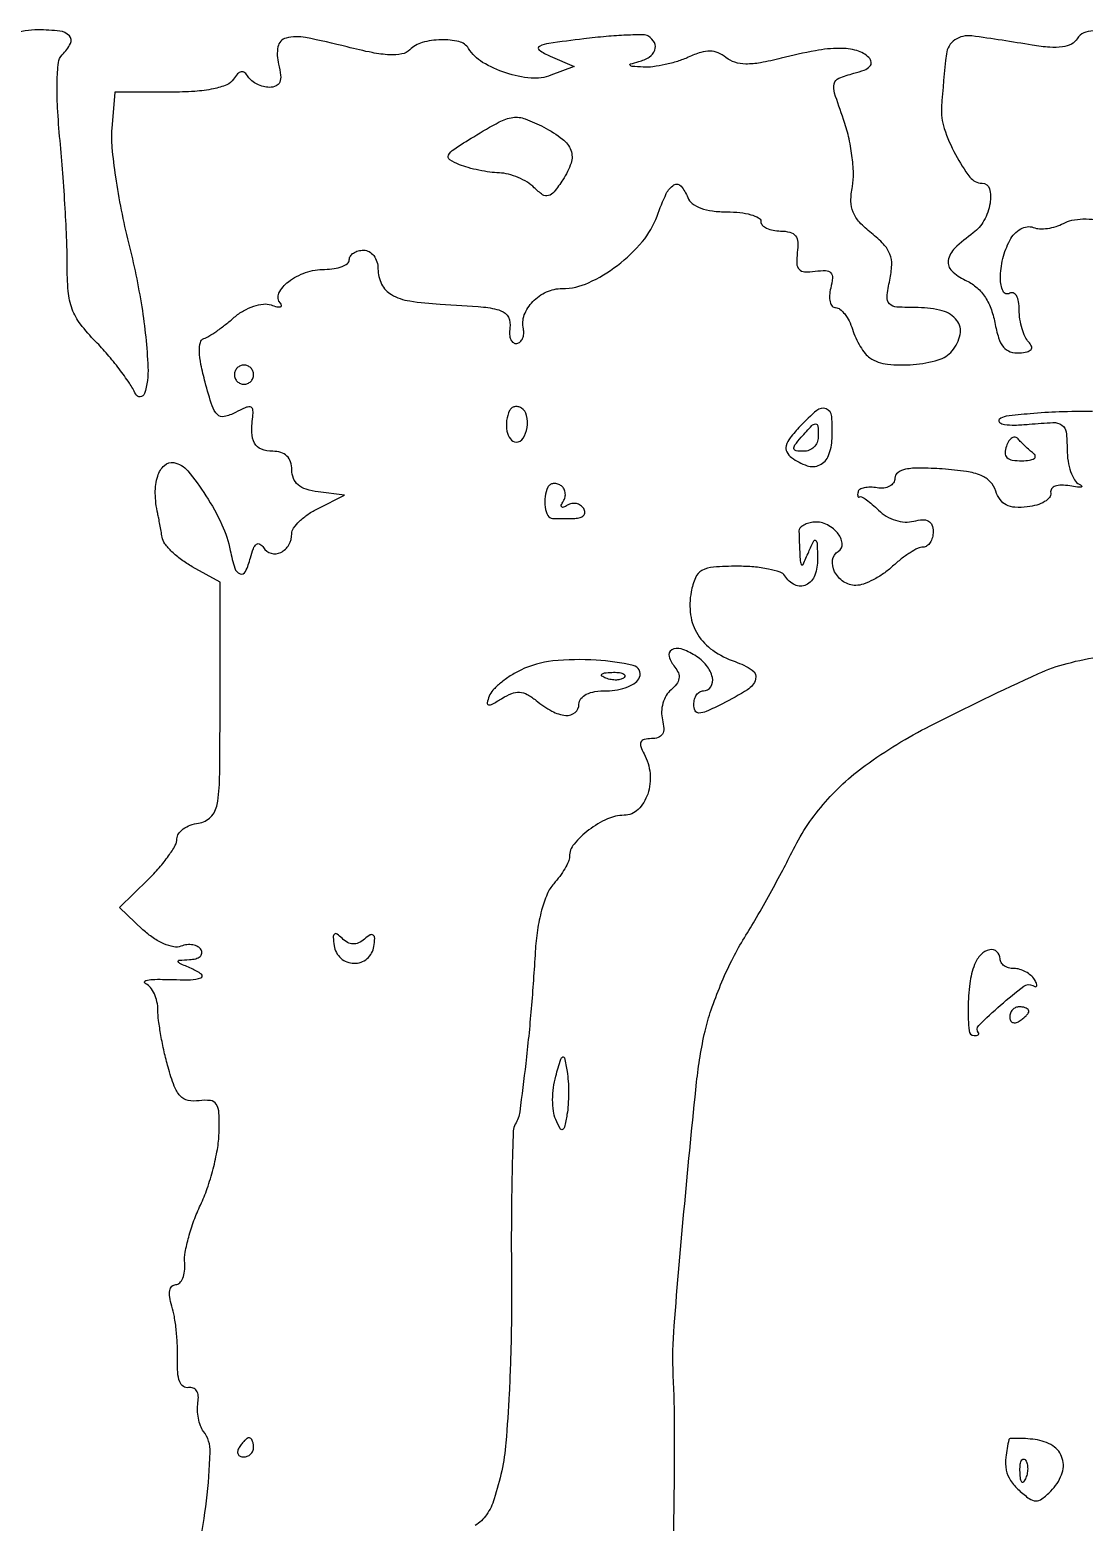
# Model space of a CAD drawing. Extents: x 0 to 5034, y 0 to 2560.
# Drawn here: x 458.6 to 568.8, y 2134.2 to 2290 of the extents above; entities that cross this region are included whole.
import ezdxf

# ---------------------------------------------------------------- set-up
doc = ezdxf.new("R2010")
doc.units = 0

msp = doc.modelspace()

# ---------------------------------------------------------------- linework, layer by layer
for points in [[(476.316564, 2131.470332, 0.017835), (477.082731, 2136.433512, 0.021134), (477.464415, 2141.497307, 0.172256), (476.770918, 2143.675811, -0.073858), (476.451244, 2144.258323, -0.04075), (476.231792, 2145.042083, -0.039564), (476.135909, 2145.89104, -0.050587), (476.189127, 2146.675811, 0.059912), (476.224053, 2147.386359, 0.121913), (476.052906, 2147.914826, 0.166698), (475.700945, 2148.202138, 0.139609), (475.217955, 2148.239318, -0.210234), (474.676346, 2148.356932, -0.143864), (474.286579, 2148.862513, -0.07595), (474.074083, 2149.815515, -0.025766), (474.050932, 2151.239318, 0.020125), (474.043891, 2152.652402, 0.015116), (473.926656, 2154.203112, 0.015345), (473.727096, 2155.65736, 0.033612), (473.466346, 2156.75, -0.034534), (473.243262, 2157.692486, -0.085665), (473.248587, 2158.399369, -0.149939), (473.471274, 2158.831207, -0.201937), (473.872167, 2159, 0.202508), (474.28071, 2159.172542, 0.094849), (474.602399, 2159.660937, 0.070425), (474.790316, 2160.388705, 0.04711), (474.805756, 2161.25, -0.063559), (474.862811, 2162.373897, -0.02216), (475.220204, 2163.957371, -0.021594), (475.772401, 2165.684329, -0.023542), (476.457951, 2167.307007, 0.029166), (477.164731, 2169.033828, 0.019485), (477.778196, 2171.080522, 0.019647), (478.218844, 2173.118299, 0.036056), (478.390993, 2174.807007, 0.016088), (478.3854, 2176.905546, 0.129548), (478.109664, 2177.821198, 0.230894), (477.495677, 2178.21198, 0.062655), (476.311484, 2178.197558, -0.085764), (475.157697, 2178.236552, -0.155839), (474.343971, 2178.696091, -0.097628), (473.708615, 2179.725711, -0.021847), (473.067061, 2181.697558, -0.012659), (472.662407, 2183.312251, -0.011061), (472.319688, 2185.019491, -0.011189), (472.078629, 2186.576401, -0.032176), (472.005577, 2187.666667, 0.053136), (471.910585, 2188.536737, 0.054308), (471.634451, 2189.36053, 0.059937), (471.229183, 2190.01907, 0.120611), (470.75, 2190.390456, -0.289464), (470.619107, 2190.586796, -0.345031), (470.748438, 2190.760496, -0.057686), (471.420797, 2190.862842, -0.015599), (472.5, 2190.867826, 0.007151), (475.423837, 2190.831933, 0.089951), (476.505536, 2191.030385, 0.599155), (476.554633, 2191.404952, 0.053972), (475.5, 2192, -0.004561), (474.284157, 2192.535655, -0.240506), (474.129501, 2192.729011, -0.453283), (474.236922, 2192.870739, -0.008061), (475.309017, 2192.929715, 0.053929), (475.959655, 2193.025778, 0.111967), (476.413017, 2193.260274, 0.178479), (476.599608, 2193.588282, 0.181336), (476.526992, 2193.956326, 0.130859), (476.186747, 2194.277765, 0.080559), (475.663405, 2194.460522, 0.071134), (475.041906, 2194.481147, 0.064477), (474.417094, 2194.329812, -0.140569), (473.653174, 2194.263107, -0.054308), (472.627985, 2194.581042, -0.04737), (471.508315, 2195.1984, -0.038925), (470.443231, 2196.053332), (467.988224, 2198.359691), (470.994112, 2201.298503, 0.020514), (472.144886, 2202.519843, 0.024784), (473.11702, 2203.759378, 0.024595), (473.818384, 2204.86247, 0.130015), (474, 2205.549106, -0.15667), (474.168742, 2206.074415, -0.080632), (474.660937, 2206.569427, -0.067263), (475.38942, 2206.960814, -0.054456), (476.25, 2207.180449, 0.163831), (477.525099, 2207.821521, 0.1525), (478.198272, 2209.122502, 0.041018), (478.456465, 2211.895504, 0.002713), (478.5, 2219.918634), (478.5, 2232.337269), (475.59077, 2233.949697, -0.032152), (474.460044, 2234.675062, -0.035149), (473.466909, 2235.519974, -0.037652), (472.732753, 2236.356476, -0.122102), (472.445904, 2237.031062, 0.00353), (472.339341, 2237.666639, 0.002677), (472.213816, 2238.36225, 0.002706), (472.088986, 2239.013789, 0.006307), (471.986712, 2239.5, -0.049866), (471.729411, 2241.628705, -0.08168), (471.986507, 2243.422464, -0.126765), (472.680433, 2244.535363, -0.242838), (473.664709, 2244.823324, -0.172893), (475.118511, 2243.963225, -0.030588), (477.021744, 2241.369293, -0.033718), (478.696738, 2238.335321, -0.061772), (479.566951, 2235.652351, 0.026586), (480.027224, 2233.798931, 0.234882), (480.590117, 2233.204285, 0.390291), (481.162406, 2233.441398, 0.044531), (481.678401, 2234.878205, -0.026132), (481.986876, 2235.847771, -0.13482), (482.314816, 2236.299152, -0.316183), (482.661553, 2236.320673, -0.117217), (483.026934, 2235.956419, 0.189503), (483.829641, 2235.355448, 0.181894), (484.843664, 2235.448758, 0.149856), (485.687454, 2236.233433, 0.131802), (486, 2237.398502, -0.155886), (486.187249, 2237.984502, -0.046509), (486.807813, 2238.704273, -0.041667), (487.697511, 2239.428228, -0.034652), (488.75, 2240.045578), (491.5, 2241.412185), (488.75, 2241.772515, -0.042703), (487.495402, 2242.04733, -0.098876), (486.652147, 2242.505932, -0.125534), (486.169981, 2243.17308, -0.094292), (486, 2244.066422, 0.077629), (485.869901, 2244.899323, 0.123722), (485.491412, 2245.508303, 0.120834), (484.862419, 2245.875162, 0.072001), (484, 2246, -0.091539), (482.816691, 2246.218468, -0.179619), (482.106961, 2246.841682, -0.123626), (481.819465, 2247.973449, -0.034231), (481.940708, 2249.816862, 0.089291), (481.915354, 2250.392771, 0.314936), (481.655991, 2250.628872, 0.136878), (481.121203, 2250.551443, 0.018889), (480.101161, 2250.05414, -0.067984), (478.943145, 2249.624018, -0.256512), (478.225754, 2249.832108, -0.119545), (477.67182, 2250.73901, -0.011833), (476.944827, 2253.204897, -0.016276), (476.506389, 2255.073337, -0.042149), (476.349536, 2256.447069, -0.065095), (476.442355, 2257.366906, -0.260267), (476.810395, 2257.770132, 0.058883), (477.333769, 2258.01613, 0.013178), (478.158402, 2258.560376, 0.013498), (479.082718, 2259.243856, 0.012687), (479.988527, 2259.990049, -0.047476), (480.955254, 2260.679575, -0.050347), (482.016363, 2261.158636, -0.055632), (483.025764, 2261.37623, -0.111613), (483.830989, 2261.278207, 0.024851), (484.432817, 2261.096152, 0.107834), (484.803404, 2261.085319, 0.395027), (484.904941, 2261.223777, 0.154833), (484.797619, 2261.459718, -0.307716), (484.653708, 2262.502966, -0.115036), (485.641783, 2263.702523, -0.080369), (487.439728, 2264.66687, -0.08317), (489.428571, 2265, 0.037042), (490.413343, 2265.073056, 0.055756), (491.244643, 2265.29375, 0.073141), (491.813074, 2265.616887, 0.230944), (492, 2266, -0.148195), (492.115568, 2266.381354, -0.098894), (492.440625, 2266.70625, -0.082425), (492.926543, 2266.925306, -0.064853), (493.5, 2267, -0.128528), (494.07204, 2266.850484, -0.100726), (494.559375, 2266.429836, -0.089148), (494.887055, 2265.800591, -0.075715), (495, 2265.059017, 0.115233), (495.374355, 2263.456241, 0.149702), (496.403554, 2262.364904, 0.090947), (498.312138, 2261.69813, 0.024986), (501.49127, 2261.363914, -0.00601), (506.02362, 2261.060689, -0.062476), (507.849422, 2260.68371, -0.200629), (508.619059, 2260.002669, -0.153249), (508.784623, 2258.878781, 0.052254), (508.74867, 2258.206859, 0.091885), (508.877358, 2257.667493, 0.136947), (509.143503, 2257.344807, 0.198074), (509.5, 2257.265895, 0.138344), (509.857046, 2257.43757, 0.10644), (510.114931, 2257.787149, 0.090819), (510.232858, 2258.264162, 0.07186), (510.189127, 2258.794635, -0.148701), (510.289407, 2260.234959, -0.101273), (511.176939, 2261.630032, -0.094041), (512.61275, 2262.643847, -0.107226), (514.254411, 2263, 0.10789), (516.988738, 2263.596962, 0.055509), (520.007998, 2265.410083, 0.054702), (522.623642, 2267.901101, 0.088613), (524.155512, 2270.553515, -0.020863), (525.118244, 2272.904333, -0.149792), (525.924484, 2273.809262, -0.370163), (526.66196, 2273.687667, -0.083174), (527.361626, 2272.5, 0.14238), (527.838403, 2271.871876, 0.072248), (528.719408, 2271.39694, 0.055587), (529.947633, 2271.09752, 0.032025), (531.468615, 2271, -0.026781), (532.821769, 2270.92747, -0.042238), (533.962656, 2270.70625, -0.051725), (534.766614, 2270.385783, -0.278947), (535, 2270, 0.195948), (535.155678, 2269.618008, 0.086572), (535.605965, 2269.29375, 0.066468), (536.273308, 2269.073603, 0.04651), (537.062858, 2269, -0.059382), (538.044493, 2268.883005, -0.169728), (538.613866, 2268.515236, -0.15432), (538.861957, 2267.845626, -0.046723), (538.812858, 2266.75, 0.04003), (538.746275, 2265.606163, 0.18681), (538.993497, 2265.006834, 0.195148), (539.571374, 2264.745472, 0.044116), (540.66924, 2264.799177, -0.036917), (541.772973, 2264.869084, -0.205134), (542.304482, 2264.63478, -0.214462), (542.487784, 2264.096852, -0.04044), (542.302609, 2263.049177, 0.046642), (542.173883, 2262.264307, 0.078868), (542.232365, 2261.601946, 0.116899), (542.459703, 2261.163362, 0.218333), (542.815981, 2261, -0.170562), (543.268436, 2260.841032, -0.05847), (543.763271, 2260.339063, -0.049951), (544.221325, 2259.611072, -0.039846), (544.567394, 2258.75, 0.031814), (544.918286, 2257.834759, 0.029316), (545.390896, 2256.945123, 0.030565), (545.907427, 2256.203004, 0.079947), (546.384781, 2255.765313, 0.119122), (548.232992, 2255.100284, 0.048032), (550.932437, 2255.067125, 0.047791), (553.528106, 2255.537355, 0.151991), (554.989431, 2256.487265, 0.120385), (555.821798, 2258.196813, 0.223182), (555.483652, 2259.669659, 0.163051), (553.961847, 2260.672575, 0.064951), (551.45193, 2261, -0.014729), (549.211089, 2261.066026, -0.179575), (548.43824, 2261.405864, -0.232605), (548.181803, 2262.121506, -0.025806), (548.474702, 2263.88482, 0.044274), (548.674823, 2265.443234, 0.103566), (548.480229, 2266.596412, 0.097121), (547.828239, 2267.619901, 0.035876), (546.557427, 2268.776168, -0.037195), (545.309401, 2269.917724, -0.091902), (544.640255, 2270.956463, -0.098548), (544.413482, 2272.119733, -0.047141), (544.563301, 2273.641348, 0.056565), (544.673729, 2275.030173, 0.024428), (544.520546, 2276.882459, 0.023795), (544.163223, 2278.858006, 0.029039), (543.635919, 2280.660639, -0.00828), (542.706672, 2283.408655, -0.133665), (542.664279, 2284.376676, -0.246426), (543.15996, 2284.958981, -0.034127), (544.720532, 2285.465994, 0.029648), (545.803279, 2285.807087, 0.110904), (546.394238, 2286.198813, 0.23308), (546.532253, 2286.634857, 0.159829), (546.293726, 2287.106274, 0.130636), (545.035622, 2287.835998, 0.068241), (543.226339, 2288.071668, 0.044657), (540.699753, 2287.828372, 0.015704), (537.138673, 2287.044532, -0.016633), (534.955033, 2286.568136, -0.048556), (533.419961, 2286.43811, -0.0724), (532.276264, 2286.619256, -0.098086), (531.359059, 2287.116971, 0.072075), (530.542104, 2287.616527, 0.099649), (529.703355, 2287.792039, 0.078535), (528.716946, 2287.643853, 0.030426), (527.423333, 2287.147022, -0.030898), (526.298382, 2286.716185, -0.022237), (524.998276, 2286.371013, -0.022576), (523.727235, 2286.152965, -0.044369), (522.702947, 2286.116001, -0.005273), (521.556093, 2286.188526, -0.210128), (521.337862, 2286.304349, -0.528279), (521.381526, 2286.443824, -0.009942), (522.25, 2286.689326, 0.079364), (523.339794, 2287.168186, 0.160759), (523.922067, 2287.888818, 0.212784), (523.876452, 2288.667626, 0.137144), (523.25, 2289.339531, 0.13985), (522.704776, 2289.49037, 0.00811), (520.957812, 2289.448066, 0.011809), (518.853104, 2289.31308, 0.008378), (516.5, 2289.066475, 0.003716), (512.864296, 2288.59631, 0.084987), (511.865827, 2288.281308, 0.573816), (511.844632, 2287.887305, 0.044583), (513, 2287.265779), (515.5, 2286.195703), (513.075869, 2285.261364, -0.114436), (510.991299, 2284.967591, -0.056705), (508.359358, 2285.504298, -0.056839), (505.928367, 2286.613342, -0.119478), (504.460864, 2288.063324, 0.200425), (503.462103, 2288.778783, 0.062591), (501.590669, 2288.968414, 0.061069), (499.630331, 2288.680112, 0.130074), (498.315601, 2287.915601, -0.151419), (497.507496, 2287.489905, -0.057767), (496.224143, 2287.401363, -0.037785), (494.390443, 2287.626294, -0.01295), (491.77859, 2288.219931, 0.013864), (487.437586, 2289.198247, 0.110523), (485.396932, 2289.14474, 0.293548), (484.552036, 2288.243923, 0.107468), (484.610127, 2286.41724, -0.03161), (484.82416, 2285.258844, -0.12346), (484.73325, 2284.542139, -0.198733), (484.351372, 2284.14372, -0.103932), (483.667425, 2284, -0.063522), (483.024025, 2284.082071, -0.051629), (482.372238, 2284.325112, -0.053389), (481.809715, 2284.683103, -0.086159), (481.434017, 2285.106763, 0.078181), (481.075057, 2285.524709, 0.22043), (480.713028, 2285.625376, 0.16999), (480.332411, 2285.417705, 0.045232), (479.911124, 2284.856763, -0.159964), (479.20673, 2284.263709, -0.045169), (477.814739, 2283.844867, -0.034481), (475.8536, 2283.582355, -0.016034), (473.286124, 2283.5), (467.5, 2283.5), (467.187572, 2279.715405, 0.044427), (467.200369, 2277.725379, 0.012576), (467.572758, 2274.64677, 0.012566), (468.171041, 2271.175106, 0.012975), (468.937572, 2267.775014, -0.022208), (470.317799, 2261.07891, -0.027941), (470.968746, 2254.781348, -0.091458), (470.59353, 2252.024604, -0.675764), (469.683234, 2251.965753, 0.036157), (469.021867, 2253.123289, 0.01475), (467.966755, 2254.5985, 0.014504), (466.735223, 2256.123376, 0.01796), (465.498897, 2257.465753, -0.031918), (463.916374, 2259.283252, -0.074609), (463.048417, 2260.858377, -0.067576), (462.633871, 2262.714351, -0.022572), (462.523316, 2265.5, 0.011244), (462.481312, 2267.968177, 0.004411), (462.316861, 2271.368545, 0.004363), (462.074394, 2275.044123, 0.005425), (461.782083, 2278.45675, -0.010068), (461.521537, 2281.871111, -0.020284), (461.479788, 2284.570534, -0.020804), (461.614569, 2286.5883, -0.17091), (462.00675, 2287.40675, 0.074307), (462.872455, 2288.576658, 0.325062), (462.759419, 2289.379575, 0.174786), (461.747998, 2289.876006, 0.027558), (459.5, 2290, 0.082662), (456.801457, 2289.550794, 0.075662)], [(569.721358, 2289.895251, 0.110774), (568.73399, 2289.685784, 0.147947), (568.051059, 2289.082615, -0.136137), (567.444582, 2288.52145, -0.083401), (566.51048, 2288.222658, -0.055865), (565.185174, 2288.180826, -0.021817), (563.365064, 2288.407105, 0.008161), (557.030578, 2289.370907, 0.185354), (555.268878, 2288.954931, 0.217954), (554.381885, 2287.485808, 0.01173), (553.878393, 2281.938877, 0.097332), (554.161334, 2279.722833, 0.042316), (555.337872, 2276.983138, 0.039686), (556.84374, 2274.631378, 0.234652), (558.11501, 2274, -0.338614), (558.880098, 2273.414758, -0.110777), (558.946919, 2271.902621, -0.079844), (558.313348, 2270.087576, -0.113135), (557.188793, 2268.806704, 0.035061), (555.257223, 2267.195963, 0.160817), (554.583722, 2265.923258, 0.248537), (554.941001, 2264.842897, 0.084371), (556.354846, 2263.884183, -0.067527), (557.466615, 2263.183475, -0.066496), (558.358116, 2262.208635, -0.06118), (559.018008, 2260.958758, -0.044558), (559.444419, 2259.444578, 0.029321), (559.842875, 2257.84458, 0.095328), (560.35764, 2256.885912, 0.141573), (561.061861, 2256.397209, 0.100479), (562.021278, 2256.276556, 0.035488), (562.830917, 2256.395719, 0.163515), (563.231569, 2256.636556, 0.285143), (563.282938, 2256.976783, 0.095214), (562.988093, 2257.411907, -0.08852), (562.60843, 2257.956491, -0.036312), (562.290252, 2258.802709, -0.034486), (562.072901, 2259.783381, -0.037309), (562, 2260.759017, 0.040036), (561.930044, 2261.631269, 0.090575), (561.709521, 2262.253262, 0.171517), (561.381404, 2262.535113, 0.235077), (561, 2262.5, -0.453113), (560.313547, 2262.710319, -0.106746), (560.028885, 2264.046345, -0.059558), (560.28206, 2266.115801, -0.062754), (561.015254, 2268.028503, -0.066155), (561.512353, 2268.719659, -0.07753), (562.149446, 2269.214535, -0.088743), (562.829545, 2269.446457, -0.130237), (563.454516, 2269.37908, 0.080854), (564.125218, 2269.239592, 0.044071), (564.967428, 2269.277003, 0.042449), (565.839329, 2269.469527, 0.052056), (566.605185, 2269.798927, -0.078339), (567.491461, 2270.126311, -0.041701), (568.655988, 2270.259801, -0.038859), (569.943048, 2270.199395, -0.0387)], [(454.551667, 2232, 0.000024), (454.760393, 2220.461778, 0.000035), (454.947045, 2210.210938, 0.000019), (455.105831, 2201.541828, 0.000518)], [(569.640909, 2250.166965, 0.009104), (566.183926, 2250.109812, 0.013114), (563.130127, 2249.923406, 0.008839), (560.617862, 2249.658979, 0.167247), (559.916968, 2249.316968, 0.462189), (559.94083, 2249.02115, 0.117891), (560.450856, 2248.811668, 0.045013), (561.531067, 2248.741296, 0.017543), (563.026059, 2248.831095, -0.013511), (565.524441, 2249.00139, -0.158276), (566.452571, 2248.741612, -0.220449), (566.893484, 2248.022435, -0.029014), (567, 2246.188369, 0.038374), (567.092248, 2244.988197, 0.044878), (567.367188, 2243.87968, 0.050503), (567.769534, 2243.010966, 0.149155), (568.25, 2242.572245, -0.08282), (568.516223, 2242.386514, -0.605233), (568.481917, 2242.27244, -0.080719), (568.077184, 2242.260676, -0.012574), (567.284187, 2242.386352, 0.041708), (566.406587, 2242.473479, 0.092635), (565.746762, 2242.360788, 0.155189), (565.373118, 2242.069708, 0.199319), (565.284187, 2241.64744, -0.222111), (565.165729, 2241.185864, -0.086736), (564.654008, 2240.746545, -0.063764), (563.84023, 2240.393797, -0.041654), (562.83584, 2240.191861, -0.043272), (561.554133, 2240.155119, -0.102555), (560.636602, 2240.401392, -0.12255), (559.992412, 2240.955657, -0.077423), (559.548281, 2241.847881, 0.112488), (558.975545, 2242.822331, 0.106296), (558.026501, 2243.476637, 0.063637), (556.486734, 2243.894011, 0.017102), (553.961819, 2244.15602, 0.013724), (551.600424, 2244.254669, 0.051827), (550.128402, 2244.122933, 0.105685), (549.301453, 2243.769981, 0.243995), (548.999378, 2243.187142, -0.149341), (548.854345, 2242.711588, -0.121049), (548.457808, 2242.351429, -0.097793), (547.859785, 2242.165475, -0.068689), (547.153277, 2242.187142, 0.038899), (546.43495, 2242.25201, 0.056934), (545.804004, 2242.187785, 0.073695), (545.346684, 2242.014441, 0.218314), (545.153277, 2241.75, 0.032652), (545.115972, 2241.478028, 0.099187), (545.139445, 2241.29375, 0.263666), (545.215139, 2241.225904, 0.222629), (545.321429, 2241.25, -0.305917), (545.531332, 2241.264146, -0.023031), (546.036351, 2240.938649, -0.025562), (546.643987, 2240.457562, -0.016152), (547.303838, 2239.839019, 0.06456), (548.10343, 2239.222977, 0.057224), (549.066295, 2238.800824, 0.058963), (550.068189, 2238.61739, 0.079937), (550.982409, 2238.705651, -0.046961), (551.903774, 2238.856161, -0.141693), (552.519586, 2238.722691, -0.182687), (552.875997, 2238.311753, -0.088497), (553, 2237.616631, -0.062589), (552.92232, 2236.9985, -0.080781), (552.693967, 2236.474885, -0.098107), (552.355509, 2236.124468, -0.152969), (551.958187, 2236, 0.114892), (551.42039, 2235.87477, 0.025667), (550.591799, 2235.4125, 0.025343), (549.667944, 2234.765583, 0.022119), (548.769625, 2234, -0.035219), (547.822401, 2233.234618, -0.032568), (546.752802, 2232.5875, -0.034177), (545.722862, 2232.139052, -0.085792), (544.918427, 2232, -0.147917), (543.642788, 2232.385818, -0.12796), (542.708207, 2233.432554, -0.154809), (542.502185, 2234.653704, -0.222879), (543.092232, 2235.557003, 0.292868), (543.494809, 2236.395917, 0.150581), (542.998684, 2237.503025, 0.107182), (541.782031, 2238.403282, 0.143272), (540.428818, 2238.592432, 0.043379), (539.862931, 2238.45848, 0.059305), (539.388957, 2238.236725, 0.07431), (539.070931, 2237.966439, 0.191802), (538.972506, 2237.687328, 0.001335), (539.101138, 2234.673142, 0.098778), (539.218352, 2234.19876, 0.632982), (539.410019, 2234.198184, 0.009827), (540, 2235.5, -0.009027), (540.521868, 2236.656439, -0.485414), (540.727088, 2236.703411, -0.215481), (540.872581, 2236.415213, -0.004372), (540.929715, 2234.75, -0.098163), (540.640131, 2233.064492, -0.185365), (539.730954, 2232.053484, -0.235823), (538.556396, 2232.04335, -0.141602), (537.5, 2233, 0.177846), (537.004592, 2233.388642, 0.028399), (535.793219, 2233.70625, 0.028432), (534.258717, 2233.926857, 0.021488), (532.55756, 2234, 0.01657), (530.045141, 2233.916714, 0.110386), (528.851206, 2233.56542, 0.168225), (528.170159, 2232.806589, 0.052352), (527.720764, 2231.319602, 0.082261), (527.661584, 2228.927183, 0.106083), (528.415058, 2226.868123, 0.10074), (529.98622, 2225.224863, 0.068003), (532.304401, 2224.04373, -0.06028), (534.105696, 2223.160586, -0.333236), (534.454544, 2222.208497, -0.182615), (533.61519, 2221.112055, -0.023365), (530.980119, 2219.639969, -0.010585), (529.305353, 2218.848305, -0.100122), (528.534554, 2218.675273, -0.297223), (528.146305, 2218.916833, -0.109539), (528, 2219.576645, -0.068518), (528.074904, 2220.120679, -0.084904), (528.29375, 2220.581889, -0.099844), (528.618661, 2220.890283, -0.140997), (529, 2221, 0.255658), (529.777958, 2221.425601, 0.204321), (529.93881, 2222.382649, 0.113721), (529.305973, 2223.650228, 0.080935), (528.107811, 2224.700598, 0.06015), (526.672728, 2225.372866, 0.215518), (525.690081, 2225.267713, 0.349419), (525.422705, 2224.572871, 0.097241), (526.021007, 2223.474688, -0.080441), (526.381258, 2222.86291, -0.135946), (526.441086, 2222.275004, -0.121167), (526.187995, 2221.692656, -0.056795), (525.615566, 2221.095911, 0.088676), (525.114777, 2220.502779, 0.061528), (524.771202, 2219.69329, 0.06004), (524.628536, 2218.801064, 0.073733), (524.719866, 2217.963232, -0.050326), (524.859956, 2217.067914, -0.147466), (524.714189, 2216.46752, -0.179788), (524.287053, 2216.119261, -0.082247), (523.566941, 2216, 0.054548), (522.816662, 2215.917904, 0.229231), (522.47073, 2215.644597, 0.200901), (522.444799, 2215.17312, 0.042182), (522.793414, 2214.404666, -0.105905), (523.421394, 2212.368678, -0.100929), (523.177077, 2210.21613, -0.120255), (522.178997, 2208.601133, -0.196959), (520.712164, 2208, 0.107605), (518.965725, 2207.619745, 0.054913), (517.029366, 2206.46301, 0.055702), (515.481799, 2204.993617, 0.176813), (515, 2203.673753, -0.103463), (514.893246, 2203.163372, -0.0282), (514.519163, 2202.424692, -0.027258), (513.989617, 2201.615827, -0.025357), (513.363108, 2200.848736, 0.085565), (512.681856, 2199.773739, 0.031833), (512.099247, 2198.075521, 0.028931), (511.661786, 2196.012957, 0.023663), (511.428046, 2193.769995, -0.006936), (511.007941, 2187.811647, -0.007731), (510.434395, 2182.079355, -0.004256), (509.809465, 2177.053016, -0.105733), (509.342664, 2175.745424, 0.131032), (509.132297, 2175.048101, 0.00192), (509.008335, 2170.711197, 0.005103), (508.934818, 2165.651673, 0.003328), (508.948446, 2159.811318, -0.007143), (508.915745, 2153.637506, -0.007734), (508.705043, 2147.628604, -0.007457), (508.36785, 2142.482539, -0.034969), (507.924094, 2139.551422, -0.019489), (507.149069, 2136.627853, -0.078832), (506.34047, 2134.976942, -0.09654), (505.148329, 2133.83126, -0.037658)], [(525.776954, 2127.520449, 0.003583), (525.940739, 2135.783556, 0.003534), (525.986587, 2143.993287, 0.011124), (525.855886, 2149.5, -0.03152), (525.944546, 2154.702497, -0.002965), (527.042608, 2167.440952, -0.00305), (528.291568, 2180.142364, -0.029908), (529.169925, 2185.452871, -0.027175), (529.805209, 2187.678458, -0.015613), (530.797672, 2190.286555, -0.015568), (531.961869, 2192.852285, -0.024983), (533.128745, 2194.952871, 0.007666), (534.377826, 2197.02874, 0.004643), (535.795507, 2199.521738, 0.004651), (537.157123, 2202.023229, 0.008158), (538.230336, 2204.12113, -0.06179), (541.497626, 2209.108449, -0.06016), (545.911025, 2213.197185, -0.039157), (552.678013, 2217.334711, -0.010601), (564, 2222.794162, -0.043831), (566.995585, 2223.855493, -0.028326), (570.606774, 2224.573451, -0.01831)]]:
    msp.add_lwpolyline(points, format="xyb")
for points in [[(512.315741, 2279.850296, -0.039866), (514.286157, 2278.603384, -0.145455), (515.157932, 2277.427654, -0.172454), (515.168065, 2276.092794, -0.061598), (514.315151, 2274.358229, -0.02088), (513.40928, 2273.09414, -0.160199), (512.81076, 2272.693786, -0.223679), (512.201956, 2272.797201, -0.044285), (511.330813, 2273.52633, 0.059176), (510.607651, 2274.095951, 0.037271), (509.650078, 2274.587756, 0.03707), (508.620591, 2274.935614, 0.054929), (507.678571, 2275.070285, -0.026445), (506.699261, 2275.153854, -0.016023), (505.552455, 2275.350767, -0.016035), (504.423542, 2275.620051, -0.027048), (503.5, 2275.92642, -0.051354), (502.49212, 2276.447309, -0.383522), (502.365589, 2276.925405, -0.130083), (502.907798, 2277.528328, -0.007712), (505, 2278.852396, -0.012845), (507.670876, 2280.392718, -0.090713), (509.089208, 2280.857233, -0.123606), (510.384786, 2280.713621, -0.032048)], [(480, 2254, 0.099038), (480.076342, 2253.618362, 0.097945), (480.29375, 2253.29375, 0.097945), (480.618362, 2253.076342, 0.099038), (481, 2253, 0.099038), (481.381638, 2253.076342, 0.097945), (481.70625, 2253.29375, 0.097945), (481.923658, 2253.618362, 0.099038), (482, 2254, 0.099038), (481.923658, 2254.381638, 0.097945), (481.70625, 2254.70625, 0.097945), (481.381638, 2254.923658, 0.099038), (481, 2255, 0.099038), (480.618362, 2254.923658, 0.097945), (480.29375, 2254.70625, 0.097945), (480.076342, 2254.381638, 0.099038)], [(508.754232, 2250.266312, 0.084697), (508.436116, 2249.221291, 0.082939), (508.479003, 2248.121909, 0.104464), (508.84371, 2247.288862, 0.234312), (509.437328, 2246.972506, 0.26629), (510.162879, 2247.360605, 0.1021), (510.575922, 2248.472687, 0.093314), (510.533019, 2249.735512, 0.201974), (509.980032, 2250.512341, 0.086456), (509.629461, 2250.652808, 0.102024), (509.272696, 2250.654687, 0.11056), (508.965717, 2250.518222, 0.11748)], [(539.112049, 2248.61927, 0.021315), (538.060035, 2247.399199, 0.100966), (537.646131, 2246.579693, 0.187616), (537.713861, 2245.933775, 0.113589), (538.216689, 2245.338738, 0.081476), (539.830732, 2244.497649, 0.191345), (541.164431, 2244.578198, 0.192327), (542.074732, 2245.550761, 0.082331), (542.448861, 2247.323105, 0.03123), (542.405305, 2249.653134, 0.287327), (541.827539, 2250.427983, 0.274092), (540.85109, 2250.265853, 0.029264)], [(541, 2247.5, -0.101721), (540.882332, 2246.9276, -0.098537), (540.547793, 2246.440625, -0.097291), (540.048138, 2246.114368, -0.096419), (539.460573, 2246, -0.035838), (538.687524, 2246.055481, -0.325335), (538.459106, 2246.27802, -0.208212), (538.553366, 2246.661216, -0.017756), (539.210573, 2247.461963, -0.007679), (540.322999, 2248.68486, -0.201684), (540.719977, 2248.861798, -0.397768), (540.955338, 2248.648652, -0.019434)], [(560.654923, 2246.543128, 0.085122), (560.513887, 2245.834917, 0.214031), (560.711901, 2245.359913, 0.152004), (561.271126, 2245.088095, 0.039431), (562.281385, 2245.015313, 0.031673), (563.070491, 2245.07082, 0.106664), (563.554532, 2245.245359, 0.299894), (563.669166, 2245.495659, 0.196578), (563.5, 2245.776946, -0.016667), (563.071348, 2246.11968, -0.011583), (562.609727, 2246.5336, -0.011697), (562.184685, 2246.952003, -0.023541), (561.873539, 2247.304762, 0.187263), (561.586638, 2247.470875, 0.180212), (561.257155, 2247.403398, 0.109924), (560.927069, 2247.078441, 0.05201)], [(512.754232, 2242.266312, 0.08443), (512.451692, 2241.274353, 0.069663), (512.464459, 2240.167205, 0.084843), (512.752087, 2239.299007, 0.27719), (513.25, 2239), (514.237649, 2239), (515.559017, 2239, 0.067432), (516.109731, 2239.074611, 0.140899), (516.475564, 2239.298542, 0.190788), (516.602176, 2239.63036, 0.136093), (516.489919, 2240.016312, 0.105964), (516.167152, 2240.352714, 0.09932), (515.727473, 2240.537029, 0.096172), (515.238531, 2240.540551, 0.092519), (514.776393, 2240.361803, -0.036606), (514.379399, 2240.154924, -0.307314), (514.190983, 2240.190983, -0.307314), (514.154924, 2240.379399, -0.036606), (514.361803, 2240.776393, 0.08598), (514.546157, 2241.23524, 0.093884), (514.557326, 2241.714928, 0.100308), (514.395225, 2242.140561, 0.113835), (514.08541, 2242.447214, 0.076159), (513.694606, 2242.613157, 0.096446), (513.303651, 2242.635555, 0.111232), (512.974193, 2242.512816, 0.132806)], [(509.914244, 2223.161604, 0.029932), (508.815, 2222.545481, 0.030247), (507.801208, 2221.804464, 0.031729), (507.002764, 2221.052994, 0.096763), (506.609541, 2220.424862, 0.038049), (506.405772, 2219.742882, 0.429532), (506.548135, 2219.5335, 0.170521), (506.943892, 2219.603688, 0.011233), (507.955799, 2220.204469, -0.044891), (508.973988, 2220.719788, -0.110618), (509.796552, 2220.851237, -0.111791), (510.591172, 2220.618835, -0.046417), (511.519681, 2219.983667, 0.048575), (513.160077, 2218.871857, 0.103012), (514.622538, 2218.430218, 0.194952), (515.589538, 2218.726274, 0.225884), (516, 2219.588484, -0.168176), (516.20373, 2220.177059, -0.113079), (516.762394, 2220.628024, -0.076806), (517.671571, 2220.909876, -0.036842), (518.893011, 2221, 0.045347), (520.039803, 2221.104221, 0.052026), (521.094912, 2221.413595, 0.059444), (521.911367, 2221.868068, 0.145441), (522.326317, 2222.407985, 0.45546), (521.672925, 2223.637811, 0.041779), (517.796887, 2224.200454, 0.040436), (513.258414, 2224.10883, 0.087726)], [(520.729167, 2222.395833, -0.126455), (520.402231, 2222.202593, -0.060344), (519.916927, 2222.123424, -0.05415), (519.359369, 2222.160852, -0.051402), (518.8125, 2222.316886, -0.054073), (518.395823, 2222.538436, -0.470617), (518.37858, 2222.720685, -0.168741), (518.670344, 2222.862007, -0.018894), (519.416667, 2222.921053, -0.028489), (520.112848, 2222.910055, -0.077125), (520.592839, 2222.799335, -0.208169), (520.77538, 2222.614691, -0.296942)], [(490.414631, 2194.380699, 0.176859), (491.119544, 2193.077464, 0.178581), (492.495203, 2192.541621, 0.1824), (493.867504, 2193.031429, 0.182332), (494.574378, 2194.305807, 0.026127), (494.653997, 2195.155003, 0.240195), (494.504304, 2195.481215, 0.312146), (494.190494, 2195.501325, 0.037917), (493.595913, 2195.079601, -0.063765), (492.970891, 2194.683055, -0.118008), (492.385294, 2194.562471, -0.120642), (491.817431, 2194.720841, -0.068431), (491.245508, 2195.154492, 0.037936), (490.723831, 2195.602493, 0.36038), (490.450945, 2195.586632, 0.224686), (490.32215, 2195.263164, 0.020659)], [(557.331422, 2192.421289, 0.059734), (556.831855, 2190.440735, 0.030106), (556.657658, 2187.86635, 0.022933), (556.748932, 2185.496155, 0.387099), (557.276794, 2185.006587, 0.037257), (557.537488, 2185.023653, 0.097309), (557.714121, 2185.084917, 0.217164), (557.77907, 2185.176815, 0.232039), (557.75, 2185.282491, -0.397779), (557.775557, 2186.063217, -0.015931), (560.048308, 2188.176404, -0.016196), (562.4695, 2190.153557, -0.302878), (563.404508, 2190.21367, 0.078878), (563.695539, 2190.101941, 0.3897), (563.83372, 2190.183659, 0.181894), (563.817405, 2190.429316, 0.031863), (563.595492, 2190.845492, 0.078175), (563.216072, 2191.287269, 0.05336), (562.668275, 2191.660863, 0.052739), (562.045089, 2191.914511, 0.070406), (561.440983, 2192, -0.067639), (560.890182, 2192.074854, -0.08433), (560.423289, 2192.29375, -0.09965), (560.111069, 2192.61866, -0.142666), (560, 2193, 0.210369), (559.667381, 2193.755575, 0.243384), (558.915577, 2193.958739, 0.147384), (557.984984, 2193.442817, 0.101727)], [(561, 2186.940983, 0.108972), (561.078288, 2186.586039, 0.182303), (561.29375, 2186.3746, 0.161196), (561.6179, 2186.343488, 0.082592), (562, 2186.5, 0.029505), (562.382774, 2186.768994, 0.035638), (562.70625, 2187.066025, 0.038439), (562.934461, 2187.34829, 0.151918), (563, 2187.559017, 0.210953), (562.92554, 2187.727648, 0.081139), (562.70625, 2187.870461, 0.061769), (562.382849, 2187.967655, 0.042167), (562, 2188, 0.105053), (561.618444, 2187.918938, 0.099167), (561.29375, 2187.688914, 0.09642), (561.076123, 2187.345238, 0.093332)], [(514.745492, 2176.75, -0.008232), (514.493265, 2175.436019, -0.245964), (514.285275, 2175.183224, -0.391881), (514.040108, 2175.271884, -0.014053), (513.568094, 2176.252236, -0.072524), (513.322779, 2177.118978, -0.033014), (513.246084, 2178.296908, -0.031817), (513.328539, 2179.571566, -0.037805), (513.572528, 2180.752236, -0.003283), (514.096657, 2182.535111, -0.223181), (514.301965, 2182.763765, -0.474862), (514.485796, 2182.666491, -0.006539), (514.749926, 2181.25, -0.026931), (514.870798, 2180.225374, -0.016142), (514.909159, 2179, -0.016141), (514.868381, 2177.77463, -0.026917)], [(480.5, 2142, 0.082592), (480.343488, 2141.6179, 0.161196), (480.3746, 2141.29375, 0.182303), (480.586039, 2141.078288, 0.108972), (480.940983, 2141, 0.093332), (481.345238, 2141.076123, 0.09642), (481.688914, 2141.29375, 0.099167), (481.918938, 2141.618444, 0.105053), (482, 2142, 0.042167), (481.967655, 2142.382849, 0.061769), (481.870461, 2142.70625, 0.081139), (481.727648, 2142.92554, 0.210953), (481.559017, 2143, 0.151918), (481.34829, 2142.934461, 0.038439), (481.066025, 2142.70625, 0.035638), (480.768994, 2142.382774, 0.029505)], [(560.923489, 2142.816422, 0.02933), (560.589186, 2140.964608, 0.079337), (560.640279, 2139.634106, 0.098), (561.086818, 2138.554239, 0.062018), (561.979335, 2137.518702, 0.02583), (563.047536, 2136.647948, 0.153141), (563.721444, 2136.418362, 0.170304), (564.36667, 2136.627142, 0.033783), (565.294845, 2137.437702, 0.101158), (566.425493, 2139.149337, 0.170917), (566.499565, 2140.848178, 0.17946), (565.501053, 2142.161306, 0.112255), (563.660501, 2142.816422, 0.011315), (562.635084, 2142.914905, 0.018282), (561.759047, 2142.946947, 0.012634), (561.059652, 2142.929271, 0.332226)], [(562.683114, 2138.8125, -0.054073), (562.461564, 2138.395823, -0.470617), (562.279315, 2138.37858, -0.168741), (562.137993, 2138.670344, -0.018894), (562.078947, 2139.416667, -0.028489), (562.089945, 2140.112848, -0.077125), (562.200665, 2140.592839, -0.208169), (562.385309, 2140.77538, -0.296942), (562.604167, 2140.729167, -0.126455), (562.797407, 2140.402231, -0.060344), (562.876576, 2139.916927, -0.05415), (562.839148, 2139.359369, -0.051402)]]:
    msp.add_lwpolyline(points, format="xyb", close=True)

doc.saveas('drawing.dxf')
